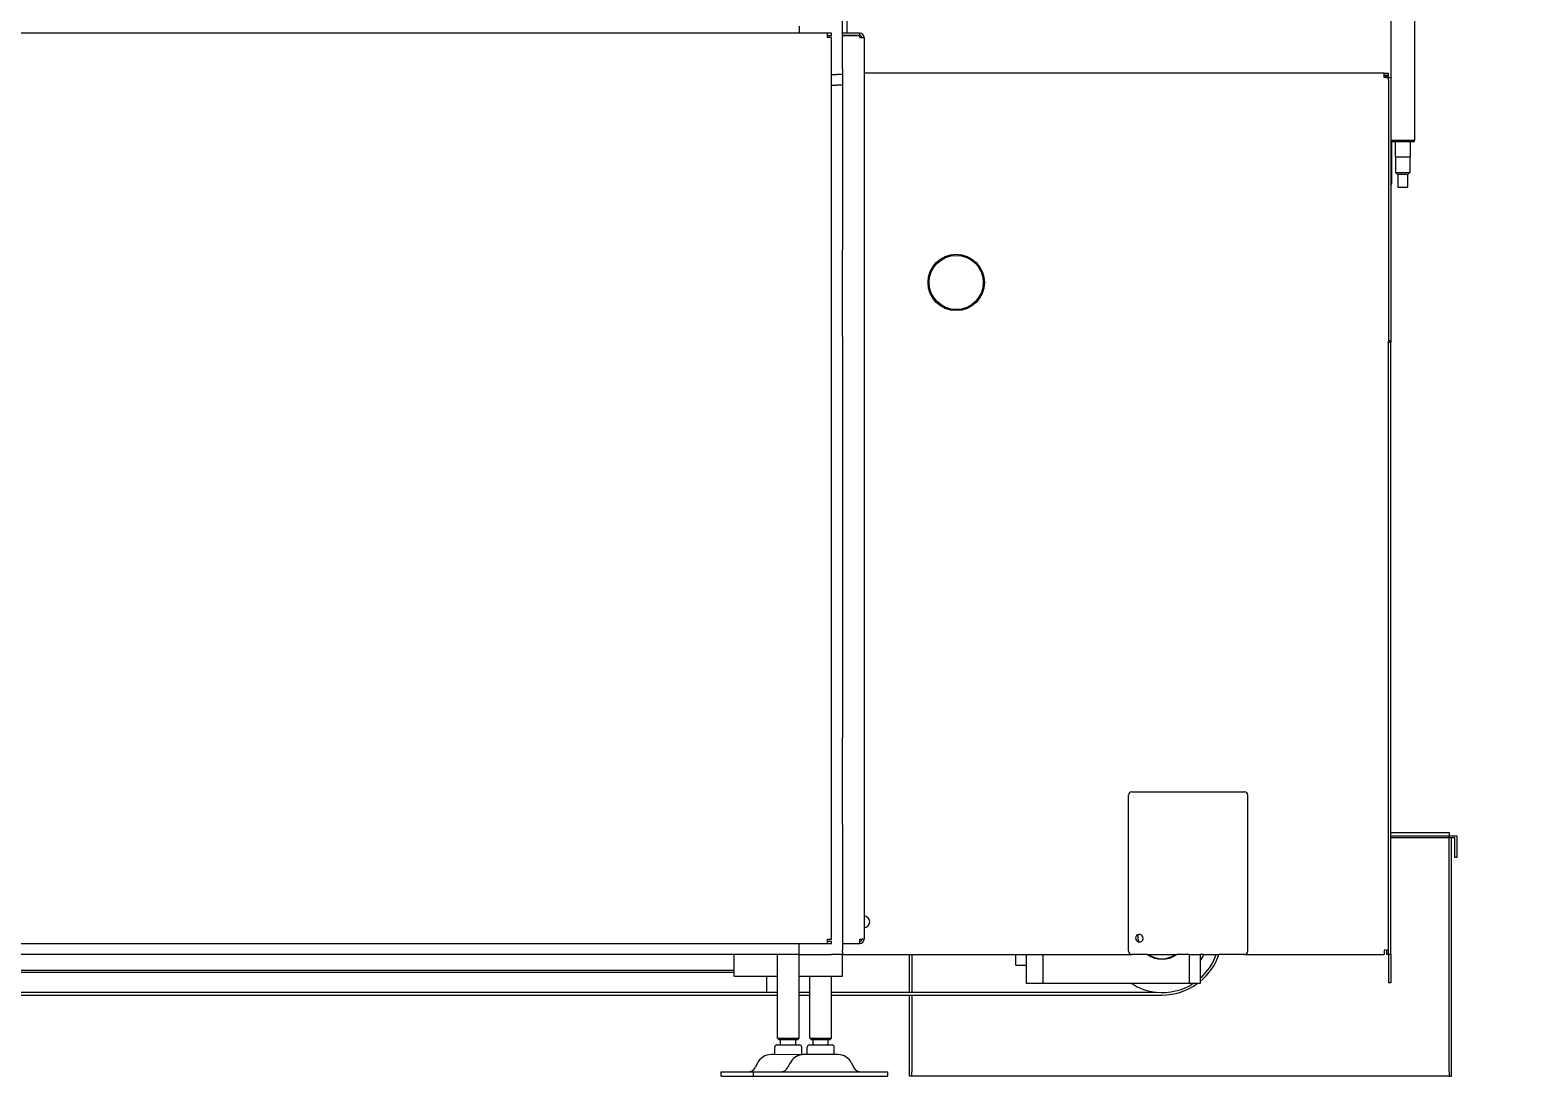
# Model space of a CAD drawing. Header units: millimetres. Extents: x -4653 to 8979, y -13943 to 4840.
# Drawn here: x 1407 to 2777, y 1132 to 2098 of the extents above; entities that cross this region are included whole.
import ezdxf

# ---------------------------------------------------------------- set-up
doc = ezdxf.new("R2010")
doc.units = ezdxf.units.MM

# ---------------------------------------------------------------- blocks, each defined once
blk = doc.blocks.new('MNT069000010000E_A_2__1', base_point=(2074.7, 1132))
at = {"color": 7, "linetype": 'Continuous'}
for p, q in [((2126.7, 1167.2), (2126.7, 1224.5)), ((2146.7, 1167.2), (2146.7, 1224.5)), ((2126.7, 1167.2), (2146.7, 1167.2)), ((2128, 1166), (2126.7, 1167.2)), ((2128, 1166), (2129.7, 1166)), ((2129.7, 1166), (2143.7, 1166)), ((2129.7, 1161), (2129.7, 1166)), ((2143.7, 1161), (2143.7, 1166)), ((2143.7, 1166), (2145.5, 1166)), ((2145.5, 1166), (2146.7, 1167.2)), ((2124.2, 1152), (2120.9, 1152)), ((2124.2, 1152), (2124.2, 1159)), ((2149.2, 1152), (2124.2, 1152)), ((2126.2, 1161), (2129.7, 1161)), ((2129.7, 1161), (2143.7, 1161)), ((2143.7, 1161), (2147.2, 1161)), ((2149.2, 1152), (2149.2, 1159)), ((2152.6, 1152), (2149.2, 1152)), ((2108.4, 1144.3), (2106.4, 1140.4)), ((2165.1, 1144.3), (2167, 1140.4)), ((2074.7, 1132), (2074.7, 1136)), ((2074.7, 1136), (2099.3, 1136)), ((2074.7, 1132), (2198.7, 1132)), ((2099.3, 1136), (2174.2, 1136)), ((2174.2, 1136), (2198.7, 1136)), ((2198.7, 1132), (2198.7, 1136))]:
    blk.add_line(p, q, dxfattribs=at)
for centre, radius, start, end in [((2120.9, 1138), 14, 96.7311, 153.4349), ((2120.9, 1138), 14, 90, 96.7311), ((2126.2, 1159), 2, 90, 180), ((2147.2, 1159), 2, 0, 90), ((2152.6, 1138), 14, 26.5651, 90), ((2099.3, 1144), 8, 270, 333.4349), ((2174.2, 1144), 8, 206.5651, 270)]:
    blk.add_arc(centre, radius, start, end, dxfattribs=at)
blk = doc.blocks.new('MNT069000010000E_A_2_1', base_point=(2044.7, 1132))
at = {"color": 7, "linetype": 'Continuous'}
for p, q in [((2096.7, 1167.2), (2096.7, 1244.5)), ((2116.7, 1167.2), (2116.7, 1224.5)), ((2096.7, 1167.2), (2116.7, 1167.2)), ((2098, 1166), (2096.7, 1167.2)), ((2098, 1166), (2099.7, 1166)), ((2099.7, 1166), (2113.7, 1166)), ((2099.7, 1161), (2099.7, 1166)), ((2113.7, 1161), (2113.7, 1166)), ((2113.7, 1166), (2115.5, 1166)), ((2115.5, 1166), (2116.7, 1167.2)), ((2094.2, 1152), (2090.9, 1152)), ((2094.2, 1152), (2094.2, 1159)), ((2119.2, 1151.9), (2094.2, 1152)), ((2096.2, 1161), (2099.7, 1161)), ((2099.7, 1161), (2113.7, 1161)), ((2113.7, 1161), (2117.2, 1161)), ((2119.2, 1151.9), (2119.2, 1159)), ((2120.9, 1152), (2119.2, 1151.9)), ((2078.4, 1144.3), (2076.4, 1140.4)), ((2044.7, 1132), (2044.7, 1136)), ((2044.7, 1136), (2069.3, 1136)), ((2044.7, 1132), (2074.7, 1132)), ((2069.3, 1136), (2074.7, 1136))]:
    blk.add_line(p, q, dxfattribs=at)
for centre, radius, start, end in [((2090.9, 1138), 14, 90, 153.4349), ((2096.2, 1159), 2, 90, 180), ((2117.2, 1159), 2, 0, 90), ((2069.3, 1144), 8, 270, 333.4349)]:
    blk.add_arc(centre, radius, start, end, dxfattribs=at)
blk = doc.blocks.new('COPERCHIO_CENTRALE_R0378N00__15', base_point=(2716.7, 1334))
at = {"color": 7, "linetype": 'Continuous'}
for p, q in [((2716.7, 1354), (2723.7, 1354)), ((2721.7, 1352), (2718.7, 1352)), ((2721.7, 1334), (2721.7, 1352)), ((2723.7, 1354), (2723.7, 1334)), ((2723.7, 1334), (2721.7, 1334))]:
    blk.add_line(p, q, dxfattribs=at)
blk = doc.blocks.new('COPERCHIO_SOSTEGNO_POMPA_LATO_ANTERIORE__16', base_point=(2662.7, 1354))
at = {"color": 7, "linetype": 'Continuous'}
for p, q in [((2662.7, 1357), (2716.7, 1357)), ((2716.7, 1357), (2716.7, 1354))]:
    blk.add_line(p, q, dxfattribs=at)
blk = doc.blocks.new('COPERCHIO_LATO_POSTERIORE_R0856N00__17', base_point=(2662.7, 1352))
at = {"color": 7, "linetype": 'Continuous'}
for p, q in [((2662.7, 1354), (2716.7, 1354)), ((2698.7, 1352), (2662.7, 1352)), ((2713.7, 1352), (2698.7, 1352)), ((2714.7, 1352), (2713.7, 1352)), ((2716.7, 1352), (2714.7, 1352)), ((2716.7, 1352), (2716.7, 1354))]:
    blk.add_line(p, q, dxfattribs=at)
blk = doc.blocks.new('LAMIERA_INOX_A304_Sp__2_Sv_700x252__18', base_point=(2716.7, 1132))
at = {"color": 7, "linetype": 'Continuous'}
for p, q in [((2716.7, 1351.5), (2716.7, 1352)), ((2718.7, 1352), (2716.7, 1352)), ((2716.7, 1348), (2716.7, 1351.5)), ((2716.7, 1347), (2716.7, 1348)), ((2716.7, 1137), (2716.7, 1347)), ((2718.7, 1132), (2718.7, 1352)), ((2716.7, 1136), (2716.7, 1137)), ((2716.7, 1136), (2716.7, 1134)), ((2716.7, 1134), (2716.7, 1132)), ((2716.7, 1132), (2718.7, 1132))]:
    blk.add_line(p, q, dxfattribs=at)
blk = doc.blocks.new('LAMIERA_INOX_A304_SP_2_Sv_496x252__19', base_point=(2220.7, 1132))
at = {"color": 7, "linetype": 'Continuous'}
for p, q in [((2716.7, 1351.5), (2716.7, 1352)), ((2716.7, 1348), (2716.7, 1351.5)), ((2716.7, 1347), (2716.7, 1348)), ((2716.7, 1137), (2716.7, 1347)), ((2220.7, 1244.5), (2220.7, 1209.5)), ((2220.7, 1207), (2220.7, 1137)), ((2220.7, 1137), (2220.7, 1136)), ((2220.7, 1134), (2220.7, 1136)), ((2220.7, 1132.5), (2220.7, 1134)), ((2220.7, 1132), (2220.7, 1132.5)), ((2222.7, 1132), (2220.7, 1132)), ((2238.7, 1132), (2222.7, 1132)), ((2698.7, 1132), (2238.7, 1132)), ((2714.7, 1132), (2698.7, 1132)), ((2716.7, 1132), (2714.7, 1132)), ((2716.7, 1136), (2716.7, 1137)), ((2716.7, 1136), (2716.7, 1134)), ((2716.7, 1134), (2716.7, 1132))]:
    blk.add_line(p, q, dxfattribs=at)
blk = doc.blocks.new('LAMIERA_INOX_A304_Sp__2_Sv_700x252__20', base_point=(2218.7, 1132))
at = {"color": 7, "linetype": 'Continuous'}
for p, q in [((2218.7, 1209.5), (2218.7, 1244.5)), ((2220.7, 1244.5), (2220.7, 1209.5)), ((2218.7, 1132), (2218.7, 1207)), ((2220.7, 1207), (2220.7, 1137)), ((2220.7, 1132), (2218.7, 1132)), ((2220.7, 1137), (2220.7, 1136)), ((2220.7, 1134), (2220.7, 1136)), ((2220.7, 1132.5), (2220.7, 1134)), ((2220.7, 1132), (2220.7, 1132.5))]:
    blk.add_line(p, q, dxfattribs=at)
blk = doc.blocks.new('BACINELLA_33_lt__21', base_point=(2218.7, 1132))
for name, p in [('LAMIERA_INOX_A304_SP_2_Sv_496x252__19', (2220.7, 1132)), ('LAMIERA_INOX_A304_Sp__2_Sv_700x252__18', (2716.7, 1132)), ('LAMIERA_INOX_A304_Sp__2_Sv_700x252__20', (2218.7, 1132))]:
    blk.add_blockref(name, p)
blk = doc.blocks.new('GR_BACINELLA_33_lt__22', base_point=(2218.7, 1132))
for name, p in [('COPERCHIO_SOSTEGNO_POMPA_LATO_ANTERIORE__16', (2662.7, 1354)), ('BACINELLA_33_lt__21', (2218.7, 1132)), ('COPERCHIO_LATO_POSTERIORE_R0856N00__17', (2662.7, 1352)), ('COPERCHIO_CENTRALE_R0378N00__15', (2716.7, 1334))]:
    blk.add_blockref(name, p)
blk = doc.blocks.new('BARRA_FILETTATA_M12_ZINCATA_L_125', base_point=(2428.9, 1256.5))
at = {"color": 7, "linetype": 'Continuous'}
blk.add_line((2428.9, 1256.5), (2430, 1256.5), dxfattribs=at)
blk = doc.blocks.new('VITE_TENSIONAMENTO_INFERIORE_NASTRO_P2202N00', base_point=(2428.9, 1256.5))
blk.add_blockref('BARRA_FILETTATA_M12_ZINCATA_L_125', (2428.9, 1256.5))
blk = doc.blocks.new('RONDELLA_ZINCATA_Ø45x16_FORO_Ø30_1__42', base_point=(2429.2, 1240))
at = {"color": 7, "linetype": 'Continuous'}
for radius, start, end in [(22.5, 179.5861, 180), (22.5, 180, 196.6742), (22.5, 233.1301, 306.8699), (22, 234.9032, 305.0968)]:
    blk.add_arc((2451.7, 1262.5), radius, start, end, dxfattribs=at)
blk = doc.blocks.new('TRAF_TO_Fe_90x20_L_135__43', base_point=(2341.7, 1217.5))
at = {"color": 7, "linetype": 'Continuous'}
blk.add_line((2476.7, 1217.5), (2341.7, 1217.5), dxfattribs=at)
blk = doc.blocks.new('TRAF_TO_Fe_50x15_L_117__44', base_point=(2326.7, 1217.5))
at = {"color": 7, "linetype": 'Continuous'}
for p, q in [((2326.7, 1234.5), (2326.7, 1244.5)), ((2326.7, 1217.5), (2326.7, 1234.5)), ((2341.7, 1244.5), (2341.7, 1217.5)), ((2341.7, 1217.5), (2326.7, 1217.5))]:
    blk.add_line(p, q, dxfattribs=at)
blk = doc.blocks.new('TRAF_TO_Fe_25x10_L_90__45', base_point=(2476.7, 1217.5))
at = {"color": 7, "linetype": 'Continuous'}
for p, q in [((2476.7, 1244.5), (2476.7, 1217.5)), ((2486.7, 1244.5), (2486.7, 1217.5)), ((2486.7, 1217.5), (2476.7, 1217.5))]:
    blk.add_line(p, q, dxfattribs=at)
blk = doc.blocks.new('STAFFA_SUPPORTO_INF__SX_RULLI_Ø106_P2192S00_1__46', base_point=(2326.7, 1217.5))
for name, p in [('TRAF_TO_Fe_50x15_L_117__44', (2326.7, 1217.5)), ('TRAF_TO_Fe_25x10_L_90__45', (2476.7, 1217.5)), ('TRAF_TO_Fe_90x20_L_135__43', (2341.7, 1217.5))]:
    blk.add_blockref(name, p)
blk = doc.blocks.new('TUBO_MEC__Ø108_Sp_25_L_203__47', base_point=(2423.4, 1209.3))
at = {"color": 7, "linetype": 'Continuous'}
for centre, radius, start, end in [((2451.8, 1262.3), 53, 311.2179, 340.4193), ((2451.8, 1262.2), 42.4, 325.4326, 335.3209), ((2451.8, 1262.3), 53, 237.6258, 264.3512), ((2451.8, 1262.3), 53, 264.3512, 302.3743)]:
    blk.add_arc(centre, radius, start, end, dxfattribs=at)
blk = doc.blocks.new('RULLO_LISCIO_Ø106_P2188N00', base_point=(2423.4, 1209.3))
blk.add_blockref('TUBO_MEC__Ø108_Sp_25_L_203__47', (2423.4, 1209.3))
blk = doc.blocks.new('NASTRO_E10_H_0_P2_TRSPAR_SV_6240x550_P2187N00_1__48', base_point=(323.6, 1207))
at = {"color": 7, "linetype": 'Continuous'}
for p, q in [((716.7, 1209.5), (2096.7, 1209.5)), ((716.7, 1207), (2096.7, 1207)), ((2116.7, 1209.5), (2126.7, 1209.5)), ((2116.7, 1207), (2126.7, 1207)), ((2146.7, 1209.5), (2446.6, 1209.5)), ((2146.7, 1207), (2451.7, 1207))]:
    blk.add_line(p, q, dxfattribs=at)
for start, end in [(309.0967, 341.0754), (270, 305.8248)]:
    blk.add_arc((2451.7, 1262.5), 55.5, start, end, dxfattribs=at)
blk = doc.blocks.new('GR_TRASMISSIONE_TAPPETO__49', base_point=(163.5, 1207))
for name, p in [('NASTRO_E10_H_0_P2_TRSPAR_SV_6240x550_P2187N00_1__48', (323.6, 1207)), ('RONDELLA_ZINCATA_Ø45x16_FORO_Ø30_1__42', (2429.2, 1240)), ('VITE_TENSIONAMENTO_INFERIORE_NASTRO_P2202N00', (2428.9, 1256.5)), ('STAFFA_SUPPORTO_INF__SX_RULLI_Ø106_P2192S00_1__46', (2326.7, 1217.5)), ('RULLO_LISCIO_Ø106_P2188N00', (2423.4, 1209.3))]:
    blk.add_blockref(name, p)
blk = doc.blocks.new('3__64', base_point=(2662.7, 1955.5))
at = {"color": 7, "linetype": 'Continuous'}
for p, q in [((2663.7, 1994.5), (2684.7, 1994.5)), ((2663.7, 1955.5), (2663.7, 1994.5)), ((2684.7, 1994.5), (2684.7, 1995.5)), ((2662.7, 1955.5), (2663.7, 1955.5))]:
    blk.add_line(p, q, dxfattribs=at)
blk = doc.blocks.new('2__65', base_point=(2667.2, 1952.5))
at = {"color": 7, "linetype": 'Continuous'}
for p, q in [((2667.2, 1980.5), (2667.2, 1966)), ((2680.2, 1980.5), (2680.2, 1966)), ((2668.7, 1964.5), (2667.2, 1966)), ((2667.2, 1966), (2680.2, 1966)), ((2668.7, 1964.5), (2669.2, 1964.5)), ((2669.2, 1964.5), (2669.2, 1952.5)), ((2669.2, 1964.5), (2678.2, 1964.5)), ((2678.2, 1964.5), (2678.2, 1952.5)), ((2678.2, 1964.5), (2678.7, 1964.5)), ((2678.7, 1964.5), (2680.2, 1966)), ((2669.2, 1952.5), (2678.2, 1952.5))]:
    blk.add_line(p, q, dxfattribs=at)
blk = doc.blocks.new('1__66', base_point=(2662.7, 1980.5))
at = {"color": 7, "linetype": 'Continuous'}
for p, q in [((2662.7, 2135.5), (2662.7, 2053.5)), ((2684.7, 2135.5), (2662.7, 2135.5)), ((2684.7, 2135.5), (2684.7, 1995.5)), ((2684.7, 1995.5), (2662.7, 1995.5)), ((2666.7, 1994.5), (2666.7, 1980.5)), ((2680.7, 1994.5), (2680.7, 1980.5)), ((2666.7, 1980.5), (2667.2, 1980.5)), ((2667.2, 1980.5), (2673.7, 1980.5)), ((2673.7, 1980.5), (2680.2, 1980.5)), ((2680.2, 1980.5), (2680.7, 1980.5))]:
    blk.add_line(p, q, dxfattribs=at)
blk = doc.blocks.new('RICEVITORE__67', base_point=(2662.7, 1952.5))
for name, p in [('1__66', (2662.7, 1980.5)), ('3__64', (2662.7, 1955.5)), ('2__65', (2667.2, 1952.5))]:
    blk.add_blockref(name, p)
blk = doc.blocks.new('BARRIERA_EMETT__RICEVIT_-AS1-LD-HR-010-JV__68', base_point=(2662.7, 1952.5))
blk.add_blockref('RICEVITORE__67', (2662.7, 1952.5))
blk = doc.blocks.new('3__69', base_point=(2176.7, 2136.5))
at = {"color": 7, "linetype": 'Continuous'}
for p, q in [((2176.7, 3134.5), (2176.7, 3136.5)), ((2176.7, 3136.5), (2776.7, 3136.5)), ((2176.7, 3133.5), (2176.7, 3134.5)), ((2776.7, 3136.5), (2776.7, 2136.5)), ((2176.7, 2946.5), (2176.7, 2987.7)), ((2176.7, 2942.5), (2176.7, 2946.5)), ((2176.7, 2136.5), (2176.7, 2140.5)), ((2776.7, 2136.5), (2176.7, 2136.5))]:
    blk.add_line(p, q, dxfattribs=at)
blk = doc.blocks.new('CASSA_ETA_ST6_1025__600x1000x250___70', base_point=(2176.7, 2136.5))
blk.add_blockref('3__69', (2176.7, 2136.5))
blk = doc.blocks.new('TUBOLARE_Fe_20x20_Sp2_L_190', base_point=(2156.7, 2946.5))
at = {"color": 7, "linetype": 'Continuous'}
for p, q in [((2174.7, 3136.5), (2168.7, 3136.5)), ((2156.7, 2956.5), (2156.7, 2960.5)), ((2156.7, 2949.5), (2156.7, 2954.5)), ((2176.7, 2946.5), (2172.7, 2946.5))]:
    blk.add_line(p, q, dxfattribs=at)
blk.add_arc((2174.7, 3134.5), 2, 0, 90, dxfattribs=at)
blk = doc.blocks.new('DISTANZIALE_CASSETTA_QUADRO_ELETTRICO__71', base_point=(2156.7, 2946.5))
blk.add_blockref('TUBOLARE_Fe_20x20_Sp2_L_190', (2156.7, 2946.5))
blk = doc.blocks.new('GR_QUADRO_ELETTRICO__72', base_point=(2156.7, 1952.5))
for name, p in [('DISTANZIALE_CASSETTA_QUADRO_ELETTRICO__71', (2156.7, 2946.5)), ('CASSA_ETA_ST6_1025__600x1000x250___70', (2176.7, 2136.5)), ('BARRIERA_EMETT__RICEVIT_-AS1-LD-HR-010-JV__68', (2662.7, 1952.5))]:
    blk.add_blockref(name, p)
blk = doc.blocks.new('MNT060GANCIOM27E_A_1_1_1__74', base_point=(2235.7, 1838.5))
at = {"color": 7, "linetype": 'Continuous'}
for radius in [26, 25]:
    blk.add_circle((2261.7, 1864.5), radius, dxfattribs=at)
blk = doc.blocks.new('TRAF_TO_Fe_50x20_L_100_3', base_point=(2056.7, 1224.5))
at = {"color": 7, "linetype": 'Continuous'}
for q in [(2056.7, 1244.5), (2096.7, 1224.5)]:
    blk.add_line((2056.7, 1224.5), q, dxfattribs=at)
blk = doc.blocks.new('TRAF_TO_Fe_50x10_L100_6', base_point=(2316.7, 1234.5))
at = {"color": 7, "linetype": 'Continuous'}
for p, q in [((2316.7, 1234.5), (2316.7, 1244.5)), ((2316.7, 1234.5), (2326.7, 1234.5)), ((2326.7, 1234.5), (2326.7, 1244.5))]:
    blk.add_line(p, q, dxfattribs=at)
blk = doc.blocks.new('RBTESALDA001059_TELAIO_DX_TRASPORTO_GS4_SINT_1__85', base_point=(19.7, 1174.5))
for name, p in [('TRAF_TO_Fe_50x20_L_100_3', (2056.7, 1224.5)), ('TRAF_TO_Fe_50x10_L100_6', (2316.7, 1234.5))]:
    blk.add_blockref(name, p)
blk = doc.blocks.new('CARTER_FRONT__DX_COP_TRASP_INGR___91', base_point=(2660.7, 1810.5))
at = {"color": 7, "linetype": 'Continuous'}
for p, q in [((2660.7, 2053.5), (2662.7, 2053.5)), ((2662.7, 2053.5), (2662.7, 2051.1)), ((2662.7, 2051.1), (2662.7, 2050.5)), ((2662.7, 2050.5), (2662.7, 1995.5)), ((2662.7, 1995.5), (2662.7, 1955.5)), ((2662.7, 1955.5), (2662.7, 1813.5)), ((2662.7, 1810.5), (2660.7, 1810.5)), ((2662.7, 1813.5), (2662.7, 1810.5))]:
    blk.add_line(p, q, dxfattribs=at)
blk = doc.blocks.new('CARTER_INF__COP_RA_FRONT_TAPP_TRASP___92', base_point=(2660.7, 1218.1))
at = {"color": 7, "linetype": 'Continuous'}
for p, q in [((2660.7, 1809.5), (2662.7, 1809.5)), ((2662.7, 1810.5), (2662.7, 1809.5)), ((2662.7, 1244.5), (2662.7, 1809.5)), ((2662.7, 1244.5), (2660.7, 1244.5)), ((2660.7, 1244.5), (2660.7, 1218.1)), ((2662.7, 1244.5), (2662.7, 1218.1)), ((2662.7, 1218.1), (2660.7, 1218.1))]:
    blk.add_line(p, q, dxfattribs=at)
blk = doc.blocks.new('LAMIERA_Fe_Sp_2_SV_150x110__95', base_point=(2420.7, 1244.5))
at = {"color": 7, "linetype": 'Continuous'}
for p, q in [((2420.7, 1247.5), (2420.7, 1391.5)), ((2423.7, 1394.5), (2527.7, 1394.5)), ((2530.7, 1247.5), (2530.7, 1391.5)), ((2438.2, 1244.5), (2423.7, 1244.5)), ((2438.2, 1244.5), (2440.7, 1244.5)), ((2440.7, 1244.5), (2465.2, 1244.5)), ((2476.7, 1244.5), (2465.2, 1244.5)), ((2476.7, 1244.5), (2486.7, 1244.5)), ((2490.3, 1244.5), (2486.7, 1244.5)), ((2490.3, 1244.5), (2504.2, 1244.5)), ((2510.7, 1244.5), (2504.2, 1244.5)), ((2527.7, 1244.5), (2510.7, 1244.5))]:
    blk.add_line(p, q, dxfattribs=at)
for centre, radius, start, end in [((2423.7, 1391.5), 3, 90, 180), ((2527.7, 1391.5), 3, 0, 90), ((2430.7, 1259.5), 3.5, 0, 238.9973), ((2423.7, 1247.5), 3, 180, 270), ((2430.7, 1259.5), 3.5, 238.9973, 260.8939), ((2430.7, 1259.5), 3.5, 260.8939, 0), ((2527.7, 1247.5), 3, 270, 0)]:
    blk.add_arc(centre, radius, start, end, dxfattribs=at)
blk = doc.blocks.new('LAMIERA_Fe_Sp_20_10_SV_1093x580__96', base_point=(2156.7, 1244.5))
at = {"color": 7, "linetype": 'Continuous'}
for p, q in [((2656.7, 2057.5), (2176.7, 2057.5)), ((2656.7, 2057.5), (2660.7, 2057.5)), ((2656.7, 2055.5), (2656.7, 2057.5)), ((2660.2, 2055.4), (2656.7, 2055.5)), ((2656.7, 2053.5), (2656.7, 2055.5)), ((2660.2, 2055.4), (2660.7, 2055.5)), ((2660.7, 2057.4), (2660.7, 2057.5)), ((2660.7, 2055.5), (2660.7, 2057.4)), ((2660.7, 2055), (2660.7, 2055.5)), ((2658.7, 2053.5), (2656.7, 2053.5)), ((2658.7, 2055), (2658.7, 2053.5)), ((2660.7, 2055), (2658.7, 2055)), ((2658.7, 2053.5), (2660.7, 2053.5)), ((2660.7, 2053.5), (2660.7, 2055)), ((2660.7, 2051.1), (2660.7, 2053.5)), ((2660.7, 2051.1), (2660.7, 2050.5)), ((2660.7, 2050.5), (2660.7, 2049.1)), ((2660.7, 2049.1), (2660.7, 2027.5)), ((2660.7, 2027.5), (2660.7, 2018.5)), ((2660.7, 2018.5), (2660.7, 2018.3)), ((2660.7, 2018.3), (2660.7, 1835.9)), ((2660.7, 1835.9), (2660.7, 1814.7)), ((2660.7, 1814.7), (2660.7, 1814.5)), ((2660.7, 1814.5), (2660.7, 1813.5)), ((2660.7, 1813.5), (2660.7, 1811)), ((2660.7, 1811), (2660.7, 1810.5)), ((2660.7, 1810.5), (2660.7, 1809.9)), ((2660.7, 1809.5), (2660.7, 1809.9)), ((2660.7, 1806.5), (2660.7, 1809.5)), ((2660.7, 1805.5), (2660.7, 1806.5)), ((2660.7, 1805.3), (2660.7, 1805.5)), ((2660.7, 1248.5), (2660.7, 1805.3)), ((2656.7, 1248.5), (2656.7, 1244.5)), ((2658.7, 1248.5), (2656.7, 1248.5)), ((2658.7, 1248.5), (2658.7, 1244.5)), ((2658.7, 1248.5), (2660.7, 1248.5)), ((2660.7, 1247.5), (2660.7, 1248.5)), ((2660.7, 1244.5), (2660.7, 1247.5)), ((2156.7, 1246.5), (2156.7, 1244.5)), ((2156.7, 1244.5), (2423.7, 1244.5)), ((2527.7, 1244.5), (2656.7, 1244.5)), ((2660.7, 1244.5), (2658.7, 1244.5))]:
    blk.add_line(p, q, dxfattribs=at)
for centre, radius, start, end in [((2656.7, 2053.5), 2, 360, 90), ((2656.8, 2053.3), 3.98, 25.8968, 33.0363), ((2176.7, 1274.5), 5.25, 0, 90), ((2176.7, 1274.5), 5.25, 270, 0)]:
    blk.add_arc(centre, radius, start, end, dxfattribs=at)
blk = doc.blocks.new('CARTER_DX_COPERTURA_IN_INGR__TAPP__TRASP___97', base_point=(2156.7, 1244.5))
for name, p in [('LAMIERA_Fe_Sp_20_10_SV_1093x580__96', (2156.7, 1244.5)), ('LAMIERA_Fe_Sp_2_SV_150x110__95', (2420.7, 1244.5))]:
    blk.add_blockref(name, p)
blk = doc.blocks.new('ASSIEME_CARTERAT_TELAIO_DX_GS4_SINT___98', base_point=(19.7, 1218.1))
for name, p in [('CARTER_DX_COPERTURA_IN_INGR__TAPP__TRASP___97', (2156.7, 1244.5)), ('CARTER_FRONT__DX_COP_TRASP_INGR___91', (2660.7, 1810.5)), ('CARTER_INF__COP_RA_FRONT_TAPP_TRASP___92', (2660.7, 1218.1))]:
    blk.add_blockref(name, p)
blk = doc.blocks.new('FIT_GR_TELAIO_DX_GS4_SINT_130047_MAURI__99', base_point=(19.7, 1174.5))
for name, p in [('ASSIEME_CARTERAT_TELAIO_DX_GS4_SINT___98', (19.7, 1218.1)), ('RBTESALDA001059_TELAIO_DX_TRASPORTO_GS4_SINT_1__85', (19.7, 1174.5)), ('MNT060GANCIOM27E_A_1_1_1__74', (2235.7, 1838.5))]:
    blk.add_blockref(name, p)
blk = doc.blocks.new('TRAF_TO_Fe_40x20_L_40_2', base_point=(2086.7, 1209.5))
at = {"color": 7, "linetype": 'Continuous'}
blk.add_line((2086.7, 1224.5), (2086.7, 1209.5), dxfattribs=at)
blk = doc.blocks.new('LAMIERA_Fe_SP_1_5_SV_1430x440__118', base_point=(756.7, 1228))
at = {"color": 7, "linetype": 'Continuous'}
blk.add_line((756.7, 1228), (2056.7, 1228), dxfattribs=at)
blk = doc.blocks.new('LAMIERA_Fe_SP_1_5_SV_1916x506_1__120', base_point=(2156.7, 1244.5))
at = {"color": 7, "linetype": 'Continuous'}
for p, q in [((2160.7, 2136.5), (2160.7, 2094.5)), ((2160.7, 2092.5), (2160.7, 2092)), ((2156.7, 1246.5), (2156.7, 1244.5))]:
    blk.add_line(p, q, dxfattribs=at)
blk = doc.blocks.new('TUBO_QUADRO_40x3x_L_1360', base_point=(756.7, 1229.5))
at = {"color": 7, "linetype": 'Continuous'}
blk.add_line((2056.7, 1229.5), (756.7, 1229.5), dxfattribs=at)
blk = doc.blocks.new('RBTESALDA001528_TORRE_Fe_VERN__ABBATT___122', base_point=(652.7, 1209.5))
for name, p in [('LAMIERA_Fe_SP_1_5_SV_1916x506_1__120', (2156.7, 1244.5)), ('TUBO_QUADRO_40x3x_L_1360', (756.7, 1229.5)), ('LAMIERA_Fe_SP_1_5_SV_1430x440__118', (756.7, 1228)), ('TRAF_TO_Fe_40x20_L_40_2', (2086.7, 1209.5))]:
    blk.add_blockref(name, p)
blk = doc.blocks.new('FIT_GR_TORRE_DI_ABBATTIMENTO__123', base_point=(652.7, 1209.5))
blk.add_blockref('RBTESALDA001528_TORRE_Fe_VERN__ABBATT___122', (652.7, 1209.5))
blk = doc.blocks.new('LAMIERA_Fe_Sp_2_SV_872x329__141', base_point=(2156.7, 1254.5))
at = {"color": 7, "linetype": 'Continuous'}
for p, q in [((2172.7, 2094.5), (2156.7, 2094.5)), ((2172.7, 2092.5), (2156.7, 2092.5)), ((2172.7, 2092), (2156.7, 2092)), ((2172.7, 2092.5), (2172.7, 2094.5)), ((2172.7, 2090.5), (2172.7, 2092)), ((2172.7, 2090.5), (2174.7, 2090.5)), ((2174.7, 2090.5), (2176.7, 2090.5)), ((2176.7, 2090.5), (2176.7, 1258.5)), ((2156.7, 1254.5), (2172.7, 1254.5)), ((2172.7, 1258.5), (2174.7, 1258.5)), ((2172.7, 1256.5), (2172.7, 1258.5)), ((2172.7, 1254.5), (2172.7, 1256.5)), ((2176.7, 1258.5), (2174.7, 1258.5))]:
    blk.add_line(p, q, dxfattribs=at)
for centre, radius, start, end in [((2172.7, 2090.5), 4, 360, 90), ((2172.7, 2090.5), 2, 0, 90), ((2172.7, 1258.5), 4, 270, 0), ((2172.7, 1258.5), 2, 270, 360)]:
    blk.add_arc(centre, radius, start, end, dxfattribs=at)
blk = doc.blocks.new('CARTER_SX_AI_LATI_DEL_TRASPORTO__142', base_point=(2156.7, 1254.5))
blk.add_blockref('LAMIERA_Fe_Sp_2_SV_872x329__141', (2156.7, 1254.5))
blk = doc.blocks.new('TRAF_TO_Fe_40x10_L_140_1', base_point=(2146.7, 2046.5))
at = {"color": 7, "linetype": 'Continuous'}
for p, q in [((2146.7, 2056.5), (2151.7, 2056.5)), ((2156.7, 2056.5), (2151.7, 2056.5)), ((2156.7, 2056.5), (2156.7, 2055.4)), ((2156.7, 2055.4), (2156.7, 2053.5)), ((2146.7, 2046.5), (2151.7, 2046.5)), ((2156.7, 2046.5), (2151.7, 2046.5)), ((2156.7, 2053.5), (2156.7, 2051.8)), ((2156.7, 2051.8), (2156.7, 2049.9)), ((2156.7, 2049.9), (2156.7, 2046.5))]:
    blk.add_line(p, q, dxfattribs=at)
blk = doc.blocks.new('TUB_RE_Fe_40x40x3_L_802', base_point=(2121.7, 1244.5))
at = {"color": 7, "linetype": 'Continuous'}
for p, q in [((2146.7, 2046.5), (2151.7, 2046.5)), ((2156.7, 2046.5), (2151.7, 2046.5)), ((2156.7, 2046.5), (2156.7, 2042)), ((2156.7, 2042), (2156.7, 2039.5)), ((2156.7, 2039.5), (2156.7, 1914.5)), ((2156.7, 1914.5), (2156.7, 1894.5)), ((2156.7, 1814.5), (2156.7, 1894.5)), ((2156.7, 1814.5), (2156.7, 1449.5)), ((2156.7, 1449.5), (2156.7, 1444.5)), ((2156.7, 1364.5), (2156.7, 1444.5)), ((2156.7, 1364.5), (2156.7, 1339.5)), ((2156.7, 1339.5), (2156.7, 1257)), ((2156.7, 1257), (2156.7, 1256.5)), ((2156.7, 1256.5), (2156.7, 1254.5)), ((2156.7, 1254.5), (2156.7, 1249.5)), ((2156.7, 1249.5), (2156.7, 1248.5)), ((2156.7, 1246.5), (2156.7, 1248.5)), ((2121.7, 1244.5), (2126.7, 1244.5)), ((2126.7, 1244.5), (2134.7, 1244.5)), ((2134.7, 1244.5), (2146.7, 1244.5)), ((2151.7, 1244.5), (2146.7, 1244.5)), ((2156.7, 1246.5), (2156.7, 1244.5))]:
    blk.add_line(p, q, dxfattribs=at)
blk = doc.blocks.new('TRAF_TO_Fe_40x20_L_40_1__157', base_point=(2116.7, 1224.5))
at = {"color": 7, "linetype": 'Continuous'}
for p, q in [((2116.7, 1244.5), (2121.7, 1244.5)), ((2116.7, 1224.5), (2116.7, 1244.5)), ((2121.7, 1244.5), (2126.7, 1244.5)), ((2126.7, 1244.5), (2134.7, 1244.5)), ((2134.7, 1244.5), (2146.7, 1244.5)), ((2151.7, 1244.5), (2146.7, 1244.5)), ((2156.7, 1244.5), (2151.7, 1244.5)), ((2156.7, 1224.5), (2156.7, 1244.5)), ((2116.7, 1224.5), (2126.7, 1224.5)), ((2126.7, 1224.5), (2146.7, 1224.5)), ((2146.7, 1224.5), (2156.7, 1224.5))]:
    blk.add_line(p, q, dxfattribs=at)
blk = doc.blocks.new('TUB_RE_Fe_40x40x3_L_1420__158', base_point=(696.7, 1244.5))
at = {"color": 7, "linetype": 'Continuous'}
for p, q in [((2116.7, 1249.5), (2116.7, 1254.5)), ((2116.7, 1244.5), (2116.7, 1249.5)), ((2056.7, 1244.5), (756.7, 1244.5)), ((2116.7, 1244.5), (2056.7, 1244.5))]:
    blk.add_line(p, q, dxfattribs=at)
blk = doc.blocks.new('TELAIO_SOST_CABIN__ESTRAZ__TAPP_TRASP___159', base_point=(656.7, 1224.5))
for name, p in [('TRAF_TO_Fe_40x10_L_140_1', (2146.7, 2046.5)), ('TUB_RE_Fe_40x40x3_L_802', (2121.7, 1244.5)), ('TUB_RE_Fe_40x40x3_L_1420__158', (696.7, 1244.5)), ('TRAF_TO_Fe_40x20_L_40_1__157', (2116.7, 1224.5))]:
    blk.add_blockref(name, p)
blk = doc.blocks.new('TUB_RE_Fe_40x40x3_L_1670_', base_point=(2156.7, 1244.5))
at = {"color": 7, "linetype": 'Continuous'}
blk.add_line((2156.7, 1246.5), (2156.7, 1244.5), dxfattribs=at)
blk = doc.blocks.new('TUB_RE_Fe_40x40x3_L898__162', base_point=(2130.2, 2056.5))
at = {"color": 7, "linetype": 'Continuous'}
for p, q in [((2130.2, 2914.5), (2147.3, 2914.5)), ((2147.3, 2914.5), (2151.7, 2914.5)), ((2156.7, 2914.5), (2151.7, 2914.5)), ((2156.7, 2914.5), (2156.7, 2909.5)), ((2156.7, 2909.5), (2156.7, 2876.3)), ((2156.7, 2876.3), (2156.7, 2831.7)), ((2156.7, 2831.7), (2156.7, 2231.3)), ((2156.7, 2231.3), (2156.7, 2179.5)), ((2156.7, 2179.5), (2156.7, 2171.5)), ((2156.7, 2140.5), (2156.7, 2171.5)), ((2156.7, 2138.5), (2156.7, 2140.5)), ((2156.7, 2136.5), (2156.7, 2138.5)), ((2156.7, 2094.5), (2156.7, 2136.5)), ((2156.7, 2092.5), (2156.7, 2094.5)), ((2156.7, 2092), (2156.7, 2092.5)), ((2156.7, 2061.5), (2156.7, 2092)), ((2146.7, 2056.5), (2151.7, 2056.5)), ((2156.7, 2056.5), (2151.7, 2056.5)), ((2156.7, 2061.5), (2156.7, 2057.5)), ((2156.7, 2057.5), (2156.7, 2057.4)), ((2156.7, 2057.4), (2156.7, 2056.5))]:
    blk.add_line(p, q, dxfattribs=at)
blk = doc.blocks.new('TUB_RE_Fe_40x40x3_L_1420__164', base_point=(696.7, 2094.5))
at = {"color": 7, "linetype": 'Continuous'}
blk.add_line((2116.7, 2101), (2116.7, 2094.5), dxfattribs=at)
blk = doc.blocks.new('TELAIO_CABINA_DI_SPRUZZATURA_GS4_110051_MAURI__166', base_point=(656.7, 1244.5))
for name, p in [('TUB_RE_Fe_40x40x3_L898__162', (2130.2, 2056.5)), ('TUB_RE_Fe_40x40x3_L_1420__164', (696.7, 2094.5)), ('TUB_RE_Fe_40x40x3_L_1670_', (2156.7, 1244.5))]:
    blk.add_blockref(name, p)
blk = doc.blocks.new('LAMIERA_Fe_Sp_2_SV_1512x872__178', base_point=(666.7, 1254.5))
at = {"color": 7, "linetype": 'Continuous'}
for p, q in [((2142.7, 2094.5), (670.7, 2094.5)), ((2146.7, 2094.5), (2142.7, 2094.5)), ((2142.7, 2094.5), (2142.7, 2092.5)), ((2142.7, 2092.5), (2146.7, 2092.5)), ((2142.7, 2092.5), (2142.7, 2090.5)), ((2146.7, 2090.5), (2142.7, 2090.5)), ((2146.7, 2092.5), (2146.7, 2094.5)), ((2146.7, 1258.5), (2146.7, 2090.5)), ((696.7, 1254.5), (2142.7, 1254.5)), ((2142.7, 1258.5), (2146.7, 1258.5)), ((2142.7, 1258.5), (2142.7, 1256.5)), ((2146.7, 1256.5), (2142.7, 1256.5)), ((2142.7, 1256.5), (2142.7, 1254.5)), ((2142.7, 1254.5), (2146.7, 1254.5)), ((2146.7, 1254.5), (2146.7, 1256.5))]:
    blk.add_line(p, q, dxfattribs=at)
blk = doc.blocks.new('CARTE_FRONTALE_SOTTO_PORTELLO_APRIBILE__179', base_point=(666.7, 1254.5))
blk.add_blockref('LAMIERA_Fe_Sp_2_SV_1512x872__178', (666.7, 1254.5))
blk = doc.blocks.new('ASSIEME_CABINA_GS4_SINT_DX__180', base_point=(628.2, 1224.5))
for name, p in [('TELAIO_CABINA_DI_SPRUZZATURA_GS4_110051_MAURI__166', (656.7, 1244.5)), ('CARTE_FRONTALE_SOTTO_PORTELLO_APRIBILE__179', (666.7, 1254.5)), ('CARTER_SX_AI_LATI_DEL_TRASPORTO__142', (2156.7, 1254.5)), ('TELAIO_SOST_CABIN__ESTRAZ__TAPP_TRASP___159', (656.7, 1224.5))]:
    blk.add_blockref(name, p)
blk = doc.blocks.new('FIT_GR_CABINA_GS4_SINT_SX_130047_MAURI__181', base_point=(628.2, 1224.5))
blk.add_blockref('ASSIEME_CABINA_GS4_SINT_DX__180', (628.2, 1224.5))
blk = doc.blocks.new('LEGMCS000183-4_18U11B_GS4_SYNTECH_DX_1__182', base_point=(-73.7, 1132))
for name, p in [('FIT_GR_TORRE_DI_ABBATTIMENTO__123', (652.7, 1209.5)), ('FIT_GR_CABINA_GS4_SINT_SX_130047_MAURI__181', (628.2, 1224.5)), ('GR_QUADRO_ELETTRICO__72', (2156.7, 1952.5)), ('FIT_GR_TELAIO_DX_GS4_SINT_130047_MAURI__99', (19.7, 1174.5)), ('GR_TRASMISSIONE_TAPPETO__49', (163.5, 1207)), ('GR_BACINELLA_33_lt__22', (2218.7, 1132)), ('MNT069000010000E_A_2_1', (2044.7, 1132)), ('MNT069000010000E_A_2__1', (2074.7, 1132))]:
    blk.add_blockref(name, p)
blk = doc.blocks.new('Anteriore2', base_point=(1648.9, 1206))
blk.add_blockref('LEGMCS000183-4_18U11B_GS4_SYNTECH_DX_1__182', (-73.7, 1132))

msp = doc.modelspace()

# ---------------------------------------------------------------- block references
msp.add_blockref('Anteriore2', (1648.9, 1206))

doc.saveas('drawing.dxf')
